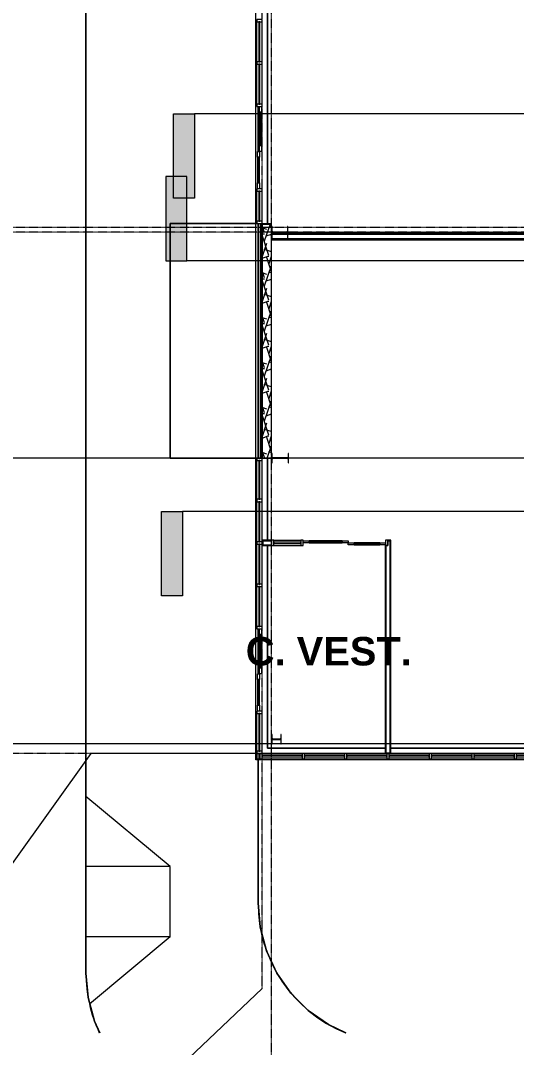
# Model space of a CAD drawing. Header units: inches. Extents: x 25369 to 33161, y -23509 to -20274.
# Drawn here: x 27785 to 28208, y -23047 to -22169 of the extents above; entities that cross this region are included whole.
import ezdxf

# ---------------------------------------------------------------- set-up
doc = ezdxf.new("R2010")
doc.units = ezdxf.units.IN
doc.header["$MEASUREMENT"] = 0
doc.linetypes.add('Grid Line 1_2_', pattern=[0.875, 0.5, -0.125, 0.125, -0.125])
for name, color, linetype, lineweight in [('A-DOOR', 31, 'Continuous', 13), ('A-FLOR', 192, 'Continuous', 13), ('A-GLAZ-CURT', 52, 'Continuous', 13), ('A-GLAZ-CWMG', 51, 'Continuous', 13), ('A-SITE-ROAD', 130, 'Continuous', 70), ('A-SITE-SWLK', 140, 'Continuous', 70), ('A-WALL', 113, 'Continuous', 13), ('A-WALL-PATT', 111, 'Continuous', 25), ('C-TOPO', 7, 'Continuous', 13), ('Conc', 7, 'Continuous', 70), ('G-ANNO-SYMB', 111, 'Continuous', 9), ('I-WALL', 2, 'Continuous', 13), ('L-SITE-WALL', 31, 'Continuous', 13), ('M-AREA-IDEN', 171, 'Continuous', 9), ('S-COLS', 52, 'Continuous', 13), ('S-GRID', 1, 'Continuous', 9)]:
    doc.layers.add(name, color=color, linetype=linetype, lineweight=lineweight)
doc.styles.add('Arial_B', font='arialbd.ttf', dxfattribs={"height": 24.354149})
pattern_1 = [(45, (5929.126, 0), (-19.00703, 19.00703), []), (45, (5929.126, 28.8), (-19.00703, 19.00703), [])]
pattern_2 = [(0, (5929.126, 0), (61.44, 15.36), [2.534, -43.546, 2.534, -43.546, -245.76]), (0, (5929.126, 0), (61.44, 15.36), [-92.16, 2.534, -89.626, 2.534, -43.546, -107.52]), (0, (5929.126, 0), (61.44, 15.36), [-230.4, 2.534, -28.186, 2.534, -74.266]), (120, (5952.166, 7.68), (-44.02215, 45.528601), [2.534, -43.546, 2.534, -43.546, -245.76]), (120, (5952.166, 7.68), (-44.02215, 45.528601), [-92.16, 2.534, -89.626, 2.534, -43.546, -107.52]), (120, (5952.166, 7.68), (-44.02215, 45.528601), [-230.4, 2.534, -28.186, 2.534, -74.266]), (240, (5959.846, 38.4), (-17.41785, -60.888601), [2.534, -43.546, 2.534, -43.546, -245.76]), (240, (5959.846, 38.4), (-17.41785, -60.888601), [-92.16, 2.534, -89.626, 2.534, -43.546, -107.52]), (240, (5959.846, 38.4), (-17.41785, -60.888601), [-230.4, 2.534, -28.186, 2.534, -74.266])]

# ---------------------------------------------------------------- blocks, each defined once
blk = doc.blocks.new('Struct_Xcel_Sports Complex_rvt-2-Overall Floor Plan')
at = {"layer": 'A-FLOR', "color": 43, "lineweight": 9}
for p, q in [((22066.14, -22342.74), (22066.14, -22132.8)), ((22066.14, -22613.05), (22066.14, -22542.93)), ((22066.14, -22790.8), (22066.14, -22617.8)), ((22166.77, -22790.8), (22066.14, -22790.8)), ((22314.02, -22790.8), (22171.52, -22790.8))]:
    blk.add_line(p, q, dxfattribs=at)
at = {"layer": 'L-SITE-WALL', "color": 43, "lineweight": 9}
for p, q in [((22066.14, -22132.8), (22066.14, -22342.74)), ((22058.14, -22280.93), (22058.14, -22242.49)), ((22058.14, -22543.18), (22058.14, -22342.49)), ((22066.14, -22542.93), (22066.14, -22613.05)), ((22066.14, -22617.8), (22066.14, -22790.8)), ((22058.14, -22727.24), (22058.14, -22688.8)), ((22066.14, -22790.8), (22166.77, -22790.8)), ((22171.52, -22790.8), (22314.02, -22790.8)), ((22059.58, -22798.8), (22059.02, -22798.8))]:
    blk.add_line(p, q, dxfattribs=at)
blk = doc.blocks.new('W-Wide Flange-Column - B4_C-1389226-Overall Floor Plan')
at = {"layer": 'S-COLS', "lineweight": 9}
h = blk.add_hatch(dxfattribs=at)
h.set_pattern_fill('FP_19', color=253, style=0, pattern_type=2)
h.set_pattern_definition([(135, (-16854.176, -22073.765), (-19.00703, -19.00703), []), (135, (-16882.976, -22073.765), (-19.00703, -19.00703), [])])
h.paths.add_polyline_path([(4, -3.69), (0.84, -3.69), (0.35, -3.49), (0.14, -3), (0.14, 3), (0.35, 3.49), (0.84, 3.69), (4, 3.69), (4, 4.13), (-4, 4.13), (-4, 3.69), (-0.84, 3.69), (-0.35, 3.49), (-0.14, 3), (-0.14, -3), (-0.35, -3.49), (-0.84, -3.69), (-4, -3.69), (-4, -4.12), (4, -4.12)], flags=0)
at = {"layer": 'S-COLS', "color": 7}
for p, q in [((4, 4.13), (-4, 4.13)), ((-4, 4.13), (-4, 3.69)), ((-4, 3.69), (-0.84, 3.69)), ((-0.14, 3), (-0.14, -3)), ((0.14, -3), (0.14, 3)), ((0.84, 3.69), (4, 3.69)), ((4, 3.69), (4, 4.13)), ((-0.84, -3.69), (-4, -3.69)), ((-4, -3.69), (-4, -4.12)), ((-4, -4.12), (4, -4.12)), ((4, -3.69), (0.84, -3.69)), ((4, -4.12), (4, -3.69))]:
    blk.add_line(p, q, dxfattribs=at)
for centre, start, end in [((-0.84, 3), 0, 90), ((0.84, 3), 90, 180), ((-0.84, -3), 270, 0), ((0.84, -3), 180, 270)]:
    blk.add_arc(centre, 0.691, start, end, dxfattribs=at)
blk = doc.blocks.new('W-Wide Flange-Column - B4_F-1389255-Overall Floor Plan')
at = {"layer": 'S-COLS', "lineweight": 9}
h = blk.add_hatch(dxfattribs=at)
h.set_pattern_fill('FP_22', color=253, style=0, pattern_type=2)
h.set_pattern_definition([(135, (-16613.926, -22076.89), (-19.00703, -19.00703), []), (135, (-16642.726, -22076.89), (-19.00703, -19.00703), [])])
h.paths.add_polyline_path([(4, -6.82), (0.84, -6.82), (0.35, -6.61), (0.14, -6.12), (0.14, 6.12), (0.35, 6.61), (0.84, 6.82), (4, 6.82), (4, 7.25), (-4, 7.25), (-4, 6.82), (-0.84, 6.82), (-0.35, 6.61), (-0.14, 6.12), (-0.14, -6.12), (-0.35, -6.61), (-0.84, -6.82), (-4, -6.82), (-4, -7.25), (4, -7.25)], flags=0)
at = {"layer": 'S-COLS', "color": 7}
for p, q in [((4, 7.25), (-4, 7.25)), ((-4, 7.25), (-4, 6.82)), ((-4, 6.82), (-0.84, 6.82)), ((-0.14, 6.12), (-0.14, -6.12)), ((0.14, -6.12), (0.14, 6.12)), ((0.84, 6.82), (4, 6.82)), ((4, 6.82), (4, 7.25)), ((-0.84, -6.82), (-4, -6.82)), ((-4, -6.82), (-4, -7.25)), ((-4, -7.25), (4, -7.25)), ((4, -6.82), (0.84, -6.82)), ((4, -7.25), (4, -6.82))]:
    blk.add_line(p, q, dxfattribs=at)
for centre, start, end in [((-0.84, 6.12), 0, 90), ((0.84, 6.12), 90, 180), ((-0.84, -6.12), 270, 0), ((0.84, -6.12), 180, 270)]:
    blk.add_arc(centre, 0.691, start, end, dxfattribs=at)
blk = doc.blocks.new('System Panel - INSULATED LOW-E GLAZING _SEE ELEVATIONS FOR U-FACTOR_ SHGC_ _ LT_-1142335-Overall Floor Plan')
at = {"layer": 'A-GLAZ-CURT', "color": 7}
for p, q in [((16.53125, -0.25), (-16.53125, -0.25)), ((-16.53125, -0.25), (-16.53125, -1.25)), ((-16.53125, -1.25), (16.53125, -1.25)), ((16.53125, -1.25), (16.53125, -0.25))]:
    blk.add_line(p, q, dxfattribs=at)
at = {"layer": 'A-GLAZ-CURT', "color": 10, "lineweight": 9}
for p, q in [((-16.53125, -1.25), (-16.53125, -0.25)), ((16.53125, -0.25), (-16.53125, -0.25)), ((-16.53125, -1.25), (16.53125, -1.25)), ((16.53125, -0.25), (16.53125, -1.25))]:
    blk.add_line(p, q, dxfattribs=at)
blk = doc.blocks.new('Rectangular Mullion - Exterior 2_ x 4_5_-1135321-Overall Floor Plan')
at = {"layer": 'A-GLAZ-CWMG', "color": 43, "lineweight": 9}
for p, q in [((22278.7, -22795.43), (22311.77, -22795.43)), ((22278.7, -22799.93), (22311.77, -22799.93))]:
    blk.add_line(p, q, dxfattribs=at)
blk = doc.blocks.new('Rectangular Mullion - Exterior 2_ x 4_5_-1142379-Overall Floor Plan')
at = {"layer": 'A-GLAZ-CWMG', "color": 7}
for p, q in [((-2, 3), (0, 3)), ((-2, -1.5), (-2, 3)), ((0, 3), (0, -1.5)), ((0, -1.5), (-2, -1.5))]:
    blk.add_line(p, q, dxfattribs=at)
blk = doc.blocks.new('System Panel - INSULATED LOW-E GLAZING _SEE ELEVATIONS FOR U-FACTOR_ SHGC_ _ LT_-827433-Overall Floor Plan')
at = {"layer": 'A-GLAZ-CURT', "color": 7}
for p, q in [((17.09375, -0.25), (-17.09375, -0.25)), ((-17.09375, -0.25), (-17.09375, -1.25)), ((-17.09375, -1.25), (17.09375, -1.25)), ((17.09375, -1.25), (17.09375, -0.25))]:
    blk.add_line(p, q, dxfattribs=at)
at = {"layer": 'A-GLAZ-CURT', "color": 10, "lineweight": 9}
for p, q in [((-17.09375, -1.25), (-17.09375, -0.25)), ((17.09375, -0.25), (-17.09375, -0.25)), ((-17.09375, -1.25), (17.09375, -1.25)), ((17.09375, -0.25), (17.09375, -1.25))]:
    blk.add_line(p, q, dxfattribs=at)
blk = doc.blocks.new('Rectangular Mullion - Exterior 2_ x 4_5_-769211-Overall Floor Plan')
at = {"layer": 'A-GLAZ-CWMG', "color": 43, "lineweight": 9}
for p, q in [((26281.52, -22759.18), (26281.52, -22724.99)), ((26286.02, -22759.18), (26286.02, -22724.99))]:
    blk.add_line(p, q, dxfattribs=at)
blk = doc.blocks.new('Rectangular Mullion - Exterior 2_ x 4_5_-827464-Overall Floor Plan')
at = {"layer": 'A-GLAZ-CWMG', "color": 7}
for p, q in [((-1, 3), (1, 3)), ((-1, -1.5), (-1, 3)), ((1, 3), (1, -1.5)), ((1, -1.5), (-1, -1.5))]:
    blk.add_line(p, q, dxfattribs=at)
blk = doc.blocks.new('Rectangular Mullion - Exterior 2_ x 4_5_-V15-Overall Floor Plan')
at = {"layer": 'A-GLAZ-CWMG', "color": 43, "lineweight": 9}
for p, q in [((22206.33, -22795.43), (22240.52, -22795.43)), ((22206.33, -22799.93), (22240.52, -22799.93))]:
    blk.add_line(p, q, dxfattribs=at)
blk = doc.blocks.new('Rectangular Mullion - Exterior 2_ x 4_5_-1115231-Overall Floor Plan')
at = {"layer": 'A-GLAZ-CWMG', "color": 7}
for p, q in [((-1, 3), (1, 3)), ((-1, -1.5), (-1, 3)), ((1, 3), (1, -1.5)), ((1, -1.5), (-1, -1.5))]:
    blk.add_line(p, q, dxfattribs=at)
blk = doc.blocks.new('Rectangular Mullion - Exterior 2_ x 4_5_-V16-Overall Floor Plan')
at = {"layer": 'A-GLAZ-CWMG', "color": 43, "lineweight": 9}
for p, q in [((22171.52, -22795.43), (22204.33, -22795.43)), ((22170.14, -22799.93), (22204.33, -22799.93))]:
    blk.add_line(p, q, dxfattribs=at)
blk = doc.blocks.new('Rectangular Mullion - Exterior 2_ x 4_5_-769200-Overall Floor Plan')
at = {"layer": 'A-GLAZ-CWMG', "color": 43, "lineweight": 9}
for p, q in [((24100.14, -22795.43), (24132.95, -22795.43)), ((24100.14, -22799.93), (24134.33, -22799.93))]:
    blk.add_line(p, q, dxfattribs=at)
blk = doc.blocks.new('System Panel - INSULATED LOW-E GLAZING _SEE ELEVATIONS FOR U-FACTOR_ SHGC_ _ LT_-1142345-Overall Floor Plan')
at = {"layer": 'A-GLAZ-CURT', "color": 7}
for p, q in [((16.53125, 1.25), (-16.53125, 1.25)), ((-16.53125, 1.25), (-16.53125, 0.25)), ((-16.53125, 0.25), (16.53125, 0.25)), ((16.53125, 0.25), (16.53125, 1.25))]:
    blk.add_line(p, q, dxfattribs=at)
at = {"layer": 'A-GLAZ-CURT', "color": 10, "lineweight": 9}
for p, q in [((-16.53125, 0.25), (-16.53125, 1.25)), ((16.53125, 1.25), (-16.53125, 1.25)), ((-16.53125, 0.25), (16.53125, 0.25)), ((16.53125, 1.25), (16.53125, 0.25))]:
    blk.add_line(p, q, dxfattribs=at)
blk = doc.blocks.new('Rectangular Mullion - Exterior 2_ x 4_5_-1135311-Overall Floor Plan')
at = {"layer": 'A-GLAZ-CWMG', "color": 43, "lineweight": 9}
for p, q in [((26123.39, -22752.24), (26123.39, -22785.3)), ((26127.89, -22752.24), (26127.89, -22785.3))]:
    blk.add_line(p, q, dxfattribs=at)
blk = doc.blocks.new('Rectangular Mullion - Exterior 2_ x 4_5_-1142387-Overall Floor Plan')
at = {"layer": 'A-GLAZ-CWMG', "color": 7}
for p, q in [((-2, 1.5), (0, 1.5)), ((-2, -3), (-2, 1.5)), ((0, 1.5), (0, -3)), ((0, -3), (-2, -3))]:
    blk.add_line(p, q, dxfattribs=at)
blk = doc.blocks.new('Rectangular Mullion - Exterior 2_ x 4_5_-1142372-Overall Floor Plan')
at = {"layer": 'A-GLAZ-CWMG', "color": 7}
for p, q in [((0, 1.5), (-2, 1.5)), ((-2, 1.5), (-2, -3)), ((0, -3), (0, 1.5)), ((-2, -3), (0, -3))]:
    blk.add_line(p, q, dxfattribs=at)
blk = doc.blocks.new('System Panel - INSULATED LOW-E GLAZING _SEE ELEVATIONS FOR U-FACTOR_ SHGC_ _ LT_-827454-Overall Floor Plan')
at = {"layer": 'A-GLAZ-CURT', "color": 7}
for p, q in [((17.09375, 1.25), (-17.09375, 1.25)), ((-17.09375, 1.25), (-17.09375, 0.25)), ((-17.09375, 0.25), (17.09375, 0.25)), ((17.09375, 0.25), (17.09375, 1.25))]:
    blk.add_line(p, q, dxfattribs=at)
at = {"layer": 'A-GLAZ-CURT', "color": 10, "lineweight": 9}
for p, q in [((-17.09375, 0.25), (-17.09375, 1.25)), ((17.09375, 1.25), (-17.09375, 1.25)), ((-17.09375, 0.25), (17.09375, 0.25)), ((17.09375, 1.25), (17.09375, 0.25))]:
    blk.add_line(p, q, dxfattribs=at)
blk = doc.blocks.new('Rectangular Mullion - Exterior 2_ x 4_5_-V35-Overall Floor Plan')
at = {"layer": 'A-GLAZ-CWMG', "color": 43, "lineweight": 9}
for p, q in [((22057.02, -22614.43), (22057.02, -22580.24)), ((22061.52, -22613.05), (22061.52, -22580.24))]:
    blk.add_line(p, q, dxfattribs=at)
blk = doc.blocks.new('Rectangular Mullion - Exterior 2_ x 4_5_-827470-Overall Floor Plan')
at = {"layer": 'A-GLAZ-CWMG', "color": 7}
for p, q in [((-1, 1.5), (1, 1.5)), ((-1, -3), (-1, 1.5)), ((1, 1.5), (1, -3)), ((1, -3), (-1, -3))]:
    blk.add_line(p, q, dxfattribs=at)
blk = doc.blocks.new('Rectangular Mullion - Exterior 2_ x 4_5_-1135280-Overall Floor Plan')
at = {"layer": 'A-GLAZ-CWMG', "color": 43, "lineweight": 9}
for p, q in [((26160.83, -22795.43), (26128.02, -22795.43)), ((26160.83, -22799.93), (26126.64, -22799.93))]:
    blk.add_line(p, q, dxfattribs=at)
blk = doc.blocks.new('Rectangular Mullion - Exterior 2_ x 4_5_-1142343-Overall Floor Plan')
at = {"layer": 'A-GLAZ-CWMG', "color": 7}
for p, q in [((-1, 1.5), (1, 1.5)), ((-1, -3), (-1, 1.5)), ((1, 1.5), (1, -3)), ((1, -3), (-1, -3))]:
    blk.add_line(p, q, dxfattribs=at)
blk = doc.blocks.new('Rectangular Mullion - Exterior 2_ x 4_5_-1135330-Overall Floor Plan')
at = {"layer": 'A-GLAZ-CWMG', "color": 43, "lineweight": 9}
for p, q in [((22057.02, -22686.8), (22057.02, -22652.62)), ((22061.52, -22686.8), (22061.52, -22652.62))]:
    blk.add_line(p, q, dxfattribs=at)
blk = doc.blocks.new('Sliding Door - one-1327198-Overall Floor Plan')
at = {"layer": 'A-DOOR', "color": 7}
for p, q in [((-35.19, 2.5), (-30.19, 2.5)), ((-30.19, 0.75), (-35.19, 0.75)), ((-30.19, 2.5), (-30.19, 0.75)), ((-30.19, 1.25), (-30.19, 2)), ((-30.19, 2), (-1.75, 2)), ((-1.75, 1.25), (-30.19, 1.25)), ((-1.75, 2.5), (3.25, 2.5)), ((-1.75, 0.75), (-1.75, 2.5)), ((-1.75, 2), (-1.75, 1.25)), ((3.25, 0.75), (-1.75, 0.75)), ((3.25, 2.5), (3.25, 0.75)), ((3.25, -1), (3.25, 0.75)), ((3.25, 0.75), (8.25, 0.75)), ((8.25, 0.75), (8.25, -1)), ((8.25, -0.5), (8.25, 0.25)), ((8.25, 0.25), (30.19, 0.25)), ((30.19, -1), (30.19, 0.75)), ((30.19, 0.75), (35.19, 0.75)), ((30.19, 0.25), (30.19, -0.5)), ((8.25, -1), (3.25, -1)), ((30.19, -0.5), (8.25, -0.5)), ((35.19, -1), (30.19, -1))]:
    blk.add_line(p, q, dxfattribs=at)
at = {"layer": 'A-DOOR', "color": 43, "lineweight": 9}
for p, q in [((-1.75, 2.5), (-30.19, 2.5)), ((-30.19, 0.75), (-1.75, 0.75)), ((30.19, 0.75), (8.25, 0.75)), ((8.25, -1), (30.19, -1))]:
    blk.add_line(p, q, dxfattribs=at)
blk = doc.blocks.new('System Panel - INSULATED LOW-E GLAZING _SEE ELEVATIONS FOR U-FACTOR_ SHGC_ _ LT_-1142391-Overall Floor Plan')
at = {"layer": 'A-GLAZ-CURT', "color": 7}
for p, q in [((16.13, 1.25), (-16.13, 1.25)), ((-16.13, 1.25), (-16.13, 0.25)), ((-16.13, 0.25), (16.13, 0.25)), ((16.13, 0.25), (16.13, 1.25))]:
    blk.add_line(p, q, dxfattribs=at)
at = {"layer": 'A-GLAZ-CURT', "color": 10, "lineweight": 9}
for p, q in [((-16.13, 0.25), (-16.13, 1.25)), ((16.13, 1.25), (-16.13, 1.25)), ((-16.13, 0.25), (16.13, 0.25)), ((16.13, 1.25), (16.13, 0.25))]:
    blk.add_line(p, q, dxfattribs=at)
blk = doc.blocks.new('Rectangular Mullion - Exterior 2_ x 4_5_-1135332-Overall Floor Plan')
at = {"layer": 'A-GLAZ-CWMG', "color": 43, "lineweight": 9}
for p, q in [((22057.02, -22793.43), (22057.02, -22761.18)), ((22061.52, -22793.43), (22061.52, -22761.18))]:
    blk.add_line(p, q, dxfattribs=at)
blk = doc.blocks.new('Sliding Door - one-1327540-Overall Floor Plan')
at = {"layer": 'A-DOOR', "color": 7}
for p, q in [((-35.19, 2.5), (-30.19, 2.5)), ((-30.19, 0.75), (-35.19, 0.75)), ((-30.19, 2.5), (-30.19, 0.75)), ((-30.19, 1.25), (-30.19, 2)), ((-30.19, 2), (-1.75, 2)), ((-1.75, 1.25), (-30.19, 1.25)), ((-1.75, 2.5), (3.25, 2.5)), ((-1.75, 0.75), (-1.75, 2.5)), ((-1.75, 2), (-1.75, 1.25)), ((3.25, 0.75), (-1.75, 0.75)), ((3.25, 2.5), (3.25, 0.75)), ((3.25, -1), (3.25, 0.75)), ((3.25, 0.75), (8.25, 0.75)), ((8.25, 0.75), (8.25, -1)), ((8.25, -0.5), (8.25, 0.25)), ((8.25, 0.25), (30.19, 0.25)), ((30.19, -1), (30.19, 0.75)), ((30.19, 0.75), (35.19, 0.75)), ((30.19, 0.25), (30.19, -0.5)), ((8.25, -1), (3.25, -1)), ((30.19, -0.5), (8.25, -0.5)), ((35.19, -1), (30.19, -1))]:
    blk.add_line(p, q, dxfattribs=at)
at = {"layer": 'A-DOOR', "color": 43, "lineweight": 9}
for p, q in [((-1.75, 2.5), (-30.19, 2.5)), ((-30.19, 0.75), (-1.75, 0.75)), ((30.19, 0.75), (8.25, 0.75)), ((8.25, -1), (30.19, -1))]:
    blk.add_line(p, q, dxfattribs=at)
blk = doc.blocks.new('System Panel - INSULATED LOW-E GLAZING _SEE ELEVATIONS FOR U-FACTOR_ SHGC_ _ LT_-1327541-Overall Floor Plan')
at = {"layer": 'A-GLAZ-CURT', "color": 7}
for p, q in [((11.5, -0.25), (-11.5, -0.25)), ((-11.5, -0.25), (-11.5, -1.25)), ((-11.5, -1.25), (11.5, -1.25)), ((11.5, -1.25), (11.5, -0.25))]:
    blk.add_line(p, q, dxfattribs=at)
at = {"layer": 'A-GLAZ-CURT', "color": 10, "lineweight": 9}
for p, q in [((-11.5, -1.25), (-11.5, -0.25)), ((11.5, -0.25), (-11.5, -0.25)), ((-11.5, -1.25), (11.5, -1.25)), ((11.5, -0.25), (11.5, -1.25))]:
    blk.add_line(p, q, dxfattribs=at)
blk = doc.blocks.new('Rectangular Mullion - Exterior 2_ x 4_5_-1327537-Overall Floor Plan')
at = {"layer": 'A-GLAZ-CWMG', "color": 43, "lineweight": 9}
for p, q in [((22071.64, -22613.18), (22094.64, -22613.18)), ((22071.64, -22617.68), (22094.64, -22617.68))]:
    blk.add_line(p, q, dxfattribs=at)
blk = doc.blocks.new('Rectangular Mullion - Exterior 2_ x 4_5_-1142494-Overall Floor Plan')
at = {"layer": 'A-GLAZ-CWMG', "color": 7}
for p, q in [((-2, 3), (0, 3)), ((-2, -1.5), (-2, 3)), ((0, 3), (0, -1.5)), ((0, -1.5), (-2, -1.5))]:
    blk.add_line(p, q, dxfattribs=at)
blk = doc.blocks.new('Rectangular Mullion - Exterior 2_ x 4_5_-1327247-Overall Floor Plan')
at = {"layer": 'A-GLAZ-CWMG', "color": 7}
for p, q in [((0, 3), (-2, 3)), ((-2, 3), (-2, -1.5)), ((0, -1.5), (0, 3)), ((-2, -1.5), (0, -1.5))]:
    blk.add_line(p, q, dxfattribs=at)
blk = doc.blocks.new('Rectangular Mullion - Exterior 2_ x 4_5_-V12-Overall Floor Plan')
at = {"layer": 'A-GLAZ-CWMG', "color": 43, "lineweight": 9}
for p, q in [((26197.02, -22795.43), (26162.83, -22795.43)), ((26197.02, -22799.93), (26162.83, -22799.93))]:
    blk.add_line(p, q, dxfattribs=at)
blk = doc.blocks.new('Sliding Door - one-1832053-Overall Floor Plan')
at = {"layer": 'A-DOOR', "color": 7}
for p, q in [((-35.19, 2.5), (-30.19, 2.5)), ((-30.19, 0.75), (-35.19, 0.75)), ((-30.19, 2.5), (-30.19, 0.75)), ((-30.19, 1.25), (-30.19, 2)), ((-30.19, 2), (-1.75, 2)), ((-1.75, 1.25), (-30.19, 1.25)), ((-1.75, 2.5), (3.25, 2.5)), ((-1.75, 0.75), (-1.75, 2.5)), ((-1.75, 2), (-1.75, 1.25)), ((3.25, 0.75), (-1.75, 0.75)), ((3.25, 2.5), (3.25, 0.75)), ((3.25, -1), (3.25, 0.75)), ((3.25, 0.75), (8.25, 0.75)), ((8.25, 0.75), (8.25, -1)), ((8.25, -0.5), (8.25, 0.25)), ((8.25, 0.25), (30.19, 0.25)), ((30.19, -1), (30.19, 0.75)), ((30.19, 0.75), (35.19, 0.75)), ((30.19, 0.25), (30.19, -0.5)), ((8.25, -1), (3.25, -1)), ((30.19, -0.5), (8.25, -0.5)), ((35.19, -1), (30.19, -1))]:
    blk.add_line(p, q, dxfattribs=at)
at = {"layer": 'A-DOOR', "color": 43, "lineweight": 9}
for p, q in [((-1.75, 2.5), (-30.19, 2.5)), ((-30.19, 0.75), (-1.75, 0.75)), ((30.19, 0.75), (8.25, 0.75)), ((8.25, -1), (30.19, -1))]:
    blk.add_line(p, q, dxfattribs=at)
blk = doc.blocks.new('System Panel - INSULATED LOW-E GLAZING _SEE ELEVATIONS FOR U-FACTOR_ SHGC_ _ LT_-1832056-Overall Floor Plan')
at = {"layer": 'A-GLAZ-CURT', "color": 7}
for p, q in [((12.81, 1.25), (-12.81, 1.25)), ((-12.81, 1.25), (-12.81, 0.25)), ((-12.81, 0.25), (12.81, 0.25)), ((12.81, 0.25), (12.81, 1.25))]:
    blk.add_line(p, q, dxfattribs=at)
at = {"layer": 'A-GLAZ-CURT', "color": 10, "lineweight": 9}
for p, q in [((-12.81, 0.25), (-12.81, 1.25)), ((12.81, 1.25), (-12.81, 1.25)), ((-12.81, 0.25), (12.81, 0.25)), ((12.81, 1.25), (12.81, 0.25))]:
    blk.add_line(p, q, dxfattribs=at)
blk = doc.blocks.new('Rectangular Mullion - Exterior 2_ x 4_5_-1832051-Overall Floor Plan')
at = {"layer": 'A-GLAZ-CWMG', "color": 43, "lineweight": 9}
for p, q in [((22057.02, -22340.49), (22057.02, -22314.87)), ((22061.52, -22340.49), (22061.52, -22314.87))]:
    blk.add_line(p, q, dxfattribs=at)
blk = doc.blocks.new('Section - 3_32_ x 3_8_-18514-Overall Floor Plan')
at = {"layer": 'G-ANNO-SYMB'}
blk.add_hatch(color=256, dxfattribs=at).paths.add_polyline_path([(0, 0.375), (0, 0), (-0.09375, 0), (-0.09375, 0.375)], flags=0)
for p, q in [((0, 0.375), (-0.09375, 0.375)), ((-0.09375, 0.375), (-0.09375, 0)), ((0, 0), (0, 0.375)), ((-0.09375, 0), (0, 0))]:
    blk.add_line(p, q, dxfattribs=at)

msp = doc.modelspace()

# ---------------------------------------------------------------- hatches: boundary and pattern name
at = {"layer": 'A-WALL-PATT', "lineweight": 9}
h = msp.add_hatch(dxfattribs=at)
h.set_pattern_fill('FP_21', color=253, style=0, pattern_type=2)
h.set_pattern_definition([(0, (5929.126, 0), (0, 24), []), (90, (5929.126, 0), (-24, 1e-15), [])])
h.paths.add_polyline_path([(27989.27, -22542.93), (27990.27, -22542.93), (27990.27, -22342.74), (27989.27, -22342.74), (27989.27, -22414.26)], flags=0)
h = msp.add_hatch(dxfattribs=at)
h.set_pattern_fill('FP_20', color=253, style=0, pattern_type=2)
h.set_pattern_definition([(0, (5929.126, 0), (30.72, 7.68), [2.534, -20.506, 2.534, -20.506, -122.88]), (0, (5929.126, 0), (30.72, 7.68), [-46.08, 2.534, -43.546, 2.534, -20.506, -53.76]), (0, (5929.126, 0), (30.72, 7.68), [-115.2, 2.534, -12.826, 2.534, -35.866]), (120, (5940.646, 3.84), (-22.0110751, 22.7643004), [2.534, -20.506, 2.534, -20.506, -122.88]), (120, (5940.646, 3.84), (-22.0110751, 22.7643004), [-46.08, 2.534, -43.546, 2.534, -20.506, -53.76]), (120, (5940.646, 3.84), (-22.0110751, 22.7643004), [-115.2, 2.534, -12.826, 2.534, -35.866]), (240, (5944.486, 19.2), (-8.7089249, -30.4443004), [2.534, -20.506, 2.534, -20.506, -122.88]), (240, (5944.486, 19.2), (-8.7089249, -30.4443004), [-46.08, 2.534, -43.546, 2.534, -20.506, -53.76]), (240, (5944.486, 19.2), (-8.7089249, -30.4443004), [-115.2, 2.534, -12.826, 2.534, -35.866])])
h.paths.add_polyline_path([(27990.27, -22542.93), (27990.77, -22542.93), (27990.77, -22342.74), (27990.27, -22342.74), (27990.27, -22414.26)], flags=0)
h = msp.add_hatch(dxfattribs=at)
h.set_pattern_fill('FP_18', color=253, style=0, pattern_type=2)
h.set_pattern_definition([(161.57, (5930.086, 0.96), (-7.6802237, -0.0009796), [0, -54.643, 6.067, 0]), (18.43, (5928.166, 0.96), (-7.6802237, 0.0009796), [0, -54.643, 6.067, 0]), (108.43, (5930.086, 0.96), (3.8382953, -19.20136532), [18.211, -42.499]), (71.57, (5928.166, 0.96), (3.8382953, 19.20136532), [18.211, -42.499])])
h.paths.add_polyline_path([(27998.77, -22542.93), (27998.77, -22342.74), (27990.77, -22342.74), (27990.77, -22542.93)], flags=0)
h = msp.add_hatch(dxfattribs=at)
h.set_pattern_fill('FP_17', color=253, style=0, pattern_type=2)
h.set_pattern_definition(pattern_2)
h.paths.add_polyline_path([(28709.89, -22351.18), (28710.52, -22351.18), (28710.52, -22350.55), (27998.77, -22350.55), (27998.77, -22351.18), (28643.45, -22351.18)], flags=0)
h = msp.add_hatch(dxfattribs=at)
h.set_pattern_fill('FP_17', color=253, style=0, pattern_type=2)
h.set_pattern_definition(pattern_2)
h.paths.add_polyline_path([(28710.52, -22356.55), (28710.52, -22351.18), (28709.89, -22351.18), (28709.89, -22355.93), (27998.77, -22355.93), (27998.77, -22356.55), (28643.45, -22356.55)], flags=0)
h = msp.add_hatch(dxfattribs=at)
h.set_pattern_fill('FP_17', color=253, style=0, pattern_type=2)
h.set_pattern_definition(pattern_2)
h.paths.add_polyline_path([(28709.27, -22351.8), (28709.89, -22351.8), (28709.89, -22351.18), (27998.77, -22351.18), (27998.77, -22351.8), (28643.45, -22351.8)], flags=0)
h = msp.add_hatch(dxfattribs=at)
h.set_pattern_fill('FP_17', color=253, style=0, pattern_type=2)
h.set_pattern_definition(pattern_2)
h.paths.add_polyline_path([(28709.89, -22355.93), (28709.89, -22351.8), (28709.27, -22351.8), (28709.27, -22355.3), (27998.77, -22355.3), (27998.77, -22355.93), (28643.45, -22355.93)], flags=0)
h = msp.add_hatch(dxfattribs=at)
h.set_pattern_fill('FP_17', color=253, style=0, pattern_type=2)
h.set_pattern_definition(pattern_2)
h.paths.add_polyline_path([(28095.89, -22795.43), (28096.52, -22795.43), (28096.52, -22617.8), (28095.89, -22617.8), (28095.89, -22724.13)], flags=0)
h = msp.add_hatch(dxfattribs=at)
h.set_pattern_fill('FP_17', color=253, style=0, pattern_type=2)
h.set_pattern_definition(pattern_2)
h.paths.add_polyline_path([(28096.52, -22795.43), (28100.64, -22795.43), (28100.64, -22613.68), (28100.02, -22613.68), (28100.02, -22794.8), (28096.52, -22794.8)], flags=0)
at = {"layer": 'S-COLS', "lineweight": 9}
h = msp.add_hatch(dxfattribs=at)
h.set_pattern_fill('FP_15', color=253, style=0, pattern_type=2)
h.set_pattern_definition(pattern_1)
h.paths.add_polyline_path([(27998.77, -22345.08), (27998.77, -22342.74), (27990.77, -22342.74), (27990.77, -22345.08), (27991.04, -22344.97), (27991.16, -22344.69), (27991.42, -22343.04), (27998.12, -22343.04), (27998.49, -22344.97)], flags=0)
h = msp.add_hatch(dxfattribs=at)
h.set_pattern_fill('FP_15', color=253, style=0, pattern_type=2)
h.set_pattern_definition(pattern_1)
h.paths.add_polyline_path([(27999.2, -22355.05), (27999.2, -22350.89), (27999.4, -22350.4), (27999.89, -22350.2), (28011.78, -22350.26), (28012.13, -22350.4), (28012.33, -22350.89), (28012.33, -22355.05), (28012.77, -22355.05), (28012.77, -22345.05), (28012.33, -22345.05), (28012.33, -22349.22), (28012.13, -22349.71), (28011.64, -22349.91), (27999.89, -22349.91), (27999.4, -22349.71), (27999.2, -22349.22), (27999.2, -22345.05), (27998.77, -22345.05), (27998.77, -22355.05)], flags=0)

# ---------------------------------------------------------------- linework, layer by layer
at = {"layer": 'A-SITE-ROAD', "color": 43, "lineweight": 9}
for p, q in [((27840.36, -20555.04), (27840.36, -22983.09)), ((27912.36, -22892.07), (27840.36, -22832.07)), ((27912.36, -22892.07), (27840.36, -22892.07)), ((27912.36, -22952.07), (27912.36, -22892.07)), ((27912.36, -22952.07), (27840.36, -22952.07)), ((27912.36, -22952.07), (27843.33, -23009.6))]:
    msp.add_line(p, q, dxfattribs=at)
msp.add_arc((27960.36, -22983.09), 120, 180, 205.13, dxfattribs=at)
at = {"layer": 'A-SITE-SWLK', "color": 43, "lineweight": 9}
for p, q in [((27912.36, -22342.49), (27986.14, -22342.49)), ((27912.36, -22342.49), (27912.36, -22542.93)), ((27912.36, -22542.93), (27987.27, -22542.93))]:
    msp.add_line(p, q, dxfattribs=at)
msp.add_arc((28107.27, -22923.09), 120, 180, 247.72043, dxfattribs=at)
at = {"layer": 'A-WALL', "color": 7}
for p, q in [((27998.77, -22342.74), (27987.45, -22342.74)), ((27987.45, -22342.74), (27987.45, -22542.93)), ((27987.77, -22342.74), (27987.77, -22542.93)), ((27989.27, -22342.74), (27989.27, -22542.93)), ((27990.27, -22342.74), (27990.27, -22542.93)), ((27990.77, -22342.74), (27990.77, -22542.93)), ((27998.77, -22539.05), (27998.77, -22342.74)), ((27998.77, -22351.18), (28709.89, -22351.18)), ((27998.77, -22351.8), (28709.27, -22351.8)), ((27998.77, -22355.3), (28709.27, -22355.3)), ((27998.77, -22355.93), (28709.89, -22355.93)), ((27987.45, -22542.93), (27998.77, -22542.93)), ((27991.27, -22613.68), (27991.27, -22617.18)), ((27991.27, -22613.68), (27998.77, -22613.68)), ((27991.27, -22617.18), (27998.77, -22617.18)), ((28096.52, -22794.8), (28096.52, -22617.8)), ((28098.14, -22613.68), (28100.02, -22613.68)), ((28100.02, -22794.8), (28100.02, -22613.68)), ((28096.52, -22794.8), (28100.02, -22794.8))]:
    msp.add_line(p, q, dxfattribs=at)
at = {"layer": 'C-TOPO', "color": 43, "lineweight": 9}
for p, q in [((27840.36, -22983.08), (27840.36, -20555.04)), ((27840.36, -20555.04), (27840.36, -22983.08)), ((27987.27, -22242.49), (27987.27, -22280.93)), ((27987.27, -22280.93), (27987.27, -22242.49)), ((27986.14, -22342.49), (27912.36, -22342.49)), ((27912.36, -22342.49), (27912.36, -22542.93)), ((27912.36, -22542.93), (27912.36, -22342.49)), ((27912.36, -22342.49), (27986.14, -22342.49)), ((27912.36, -22542.93), (27987.27, -22542.93)), ((27987.27, -22542.93), (27912.36, -22542.93)), ((27987.27, -22542.93), (27987.27, -22543.18)), ((27987.27, -22543.18), (27987.27, -22542.93)), ((27987.27, -22688.8), (27987.27, -22727.24)), ((27987.27, -22727.24), (27987.27, -22688.8)), ((27987.27, -22799.93), (27987.27, -22923.08)), ((27987.27, -22923.08), (27987.27, -22799.93)), ((27987.27, -22923.08), (27989.09, -22943.92)), ((27989.09, -22943.92), (27987.27, -22923.08)), ((27989.09, -22943.92), (27994.5, -22964.13)), ((27994.5, -22964.13), (27989.09, -22943.92)), ((27994.5, -22964.13), (28003.34, -22983.08)), ((28003.34, -22983.08), (27994.5, -22964.13)), ((27842.18, -23003.92), (27840.36, -22983.08)), ((27840.36, -22983.08), (27842.18, -23003.92)), ((28003.34, -22983.08), (28015.34, -23000.22)), ((28015.34, -23000.22), (28003.34, -22983.08)), ((27847.6, -23024.13), (27842.18, -23003.92)), ((27842.18, -23003.92), (27847.6, -23024.13)), ((28015.34, -23000.22), (28030.13, -23015.01)), ((28030.13, -23015.01), (28015.34, -23000.22)), ((28030.13, -23015.01), (28047.27, -23027.01)), ((28047.27, -23027.01), (28030.13, -23015.01)), ((27852.2, -23034), (27847.6, -23024.13)), ((27847.6, -23024.13), (27852.2, -23034)), ((28047.27, -23027.01), (28062.26, -23034)), ((28062.26, -23034), (28047.27, -23027.01))]:
    msp.add_line(p, q, dxfattribs=at)
at = {"layer": 'Conc', "color": 43, "lineweight": 9}
msp.add_line((27987.27, -22799.93), (27987.27, -22923.09), dxfattribs=at)
at = {"layer": 'G-ANNO-SYMB'}
for p, q in [((32512.73, -22248.83), (27933.02, -22248.83)), ((32512.73, -22374.36), (27926.42, -22374.36)), ((32512.73, -22588.63), (27922.79, -22588.63))]:
    msp.add_line(p, q, dxfattribs=at)
at = {"layer": 'I-WALL', "color": 7}
for p, q in [((28721.27, -22350.55), (27998.77, -22350.55)), ((27998.77, -22356.55), (28710.52, -22356.55)), ((27998.77, -22613.05), (27990.64, -22613.05)), ((27990.64, -22613.05), (27990.64, -22617.8)), ((27998.77, -22617.8), (27998.77, -22613.05)), ((28100.64, -22613.05), (28098.14, -22613.05)), ((28098.14, -22613.05), (28098.14, -22617.8)), ((28100.64, -22795.43), (28100.64, -22613.05)), ((27990.64, -22617.8), (27998.77, -22617.8)), ((28095.89, -22617.8), (28095.89, -22795.43)), ((28098.14, -22617.8), (28095.89, -22617.8)), ((28095.89, -22795.43), (28100.64, -22795.43))]:
    msp.add_line(p, q, dxfattribs=at)
at = {"layer": 'L-SITE-WALL', "color": 43, "lineweight": 9}
for p, q in [((27985.27, -22800.8), (27985.27, -20889.55)), ((27987.27, -22242.49), (27987.27, -22280.93)), ((27987.27, -22342.49), (27987.27, -22543.18)), ((27987.27, -22688.8), (27987.27, -22727.24)), ((28569.95, -22800.8), (27985.27, -22800.8)), ((27988.14, -22798.8), (27988.7, -22798.8))]:
    msp.add_line(p, q, dxfattribs=at)
at = {"layer": 'S-COLS', "color": 7}
for p, q in [((27998.77, -22342.74), (27990.77, -22342.74)), ((27990.77, -22342.74), (27990.77, -22345.08)), ((27991.16, -22344.69), (27991.42, -22343.04)), ((27991.42, -22343.04), (27998.12, -22343.04)), ((27998.12, -22343.04), (27998.38, -22344.69)), ((27998.77, -22345.08), (27998.77, -22342.74)), ((27999.2, -22345.05), (27998.77, -22345.05)), ((27998.77, -22345.05), (27998.77, -22355.05)), ((27999.2, -22349.22), (27999.2, -22345.05)), ((28012.77, -22345.05), (28012.33, -22345.05)), ((28012.33, -22345.05), (28012.33, -22349.22)), ((28012.77, -22355.05), (28012.77, -22345.05)), ((27998.77, -22355.05), (27999.2, -22355.05)), ((27999.2, -22355.05), (27999.2, -22350.89)), ((28011.64, -22349.91), (27999.89, -22349.91)), ((27999.89, -22350.2), (28011.64, -22350.2)), ((28012.33, -22350.89), (28012.33, -22355.05)), ((28012.33, -22355.05), (28012.77, -22355.05))]:
    msp.add_line(p, q, dxfattribs=at)
for centre, radius, start, end in [((27990.77, -22344.69), 0.39, 270, 0), ((27998.77, -22344.69), 0.39, 180, 270), ((27999.89, -22349.22), 0.691, 180, 270), ((28011.64, -22349.22), 0.691, 270, 0), ((27999.89, -22350.89), 0.691, 90, 180), ((28011.64, -22350.89), 0.691, 0, 90)]:
    msp.add_arc(centre, radius, start, end, dxfattribs=at)
at = {"layer": 'S-GRID', "linetype": 'Grid Line 1_2_'}
for p, q in [((27998.77, -23155.1), (27998.77, -20370)), ((27990.77, -22996.34), (27990.77, -20466)), ((28694.14, -22346.05), (27496.49, -22346.05)), ((28694.14, -22350.05), (27400.49, -22350.05)), ((32356.47, -22543.05), (27400.49, -22543.05)), ((32648.19, -22543.05), (27719.33, -22543.05)), ((32356.47, -22787.3), (27400.49, -22787.3)), ((32648.19, -22787.3), (27719.33, -22787.3)), ((32260.47, -22795.3), (27496.49, -22795.3)), ((32552.19, -22795.3), (27844.64, -22795.3))]:
    msp.add_line(p, q, dxfattribs=at)
at = {"layer": 'S-GRID'}
for p, q in [((27844.64, -22795.3), (27777.3, -22889.54)), ((27990.77, -22996.34), (27873.96, -23107.1))]:
    msp.add_line(p, q, dxfattribs=at)

# ---------------------------------------------------------------- block references
at = {"color": 250, "lineweight": 5}
msp.add_blockref('Struct_Xcel_Sports Complex_rvt-2-Overall Floor Plan', (5929.13, 0), dxfattribs=at)
at = {"layer": 'A-DOOR', "color": 43, "lineweight": 9, "rotation": 270.0000000000001}
for name, p in [('Sliding Door - one-1832053-Overall Floor Plan', (27987.64, -22277.68)), ('Sliding Door - one-1327198-Overall Floor Plan', (27987.64, -22723.99))]:
    msp.add_blockref(name, p, dxfattribs=at)
at = {"layer": 'A-DOOR', "color": 43, "lineweight": 9}
msp.add_blockref('Sliding Door - one-1327540-Overall Floor Plan', (28060.95, -22616.18), dxfattribs=at)
at = {"layer": 'A-GLAZ-CURT', "color": 10, "lineweight": 9}
for name, p, rotation in [('System Panel - INSULATED LOW-E GLAZING _SEE ELEVATIONS FOR U-FACTOR_ SHGC_ _ LT_-827454-Overall Floor Plan', (27987.64, -22187.21), 270.0000000000001), ('System Panel - INSULATED LOW-E GLAZING _SEE ELEVATIONS FOR U-FACTOR_ SHGC_ _ LT_-827454-Overall Floor Plan', (27987.64, -22223.4), 270.0000000000001), ('System Panel - INSULATED LOW-E GLAZING _SEE ELEVATIONS FOR U-FACTOR_ SHGC_ _ LT_-1832056-Overall Floor Plan', (27987.64, -22327.68), 270.0000000000001), ('System Panel - INSULATED LOW-E GLAZING _SEE ELEVATIONS FOR U-FACTOR_ SHGC_ _ LT_-1142345-Overall Floor Plan', (27987.64, -22561.71), 270.0000000000001), ('System Panel - INSULATED LOW-E GLAZING _SEE ELEVATIONS FOR U-FACTOR_ SHGC_ _ LT_-827454-Overall Floor Plan', (27987.64, -22597.33), 270.0000000000001), ('System Panel - INSULATED LOW-E GLAZING _SEE ELEVATIONS FOR U-FACTOR_ SHGC_ _ LT_-827454-Overall Floor Plan', (27987.64, -22633.52), 270.0000000000001), ('System Panel - INSULATED LOW-E GLAZING _SEE ELEVATIONS FOR U-FACTOR_ SHGC_ _ LT_-1327541-Overall Floor Plan', (28012.27, -22616.18), 180), ('System Panel - INSULATED LOW-E GLAZING _SEE ELEVATIONS FOR U-FACTOR_ SHGC_ _ LT_-827454-Overall Floor Plan', (27987.64, -22669.71), 270.0000000000001), ('System Panel - INSULATED LOW-E GLAZING _SEE ELEVATIONS FOR U-FACTOR_ SHGC_ _ LT_-1142391-Overall Floor Plan', (27987.64, -22777.3), 270.0000000000001), ('System Panel - INSULATED LOW-E GLAZING _SEE ELEVATIONS FOR U-FACTOR_ SHGC_ _ LT_-827433-Overall Floor Plan', (28007.8, -22798.43), 180), ('System Panel - INSULATED LOW-E GLAZING _SEE ELEVATIONS FOR U-FACTOR_ SHGC_ _ LT_-827433-Overall Floor Plan', (28043.99, -22798.43), 180), ('System Panel - INSULATED LOW-E GLAZING _SEE ELEVATIONS FOR U-FACTOR_ SHGC_ _ LT_-827433-Overall Floor Plan', (28080.17, -22798.43), 180), ('System Panel - INSULATED LOW-E GLAZING _SEE ELEVATIONS FOR U-FACTOR_ SHGC_ _ LT_-827433-Overall Floor Plan', (28116.36, -22798.43), 180), ('System Panel - INSULATED LOW-E GLAZING _SEE ELEVATIONS FOR U-FACTOR_ SHGC_ _ LT_-827433-Overall Floor Plan', (28152.55, -22798.43), 180), ('System Panel - INSULATED LOW-E GLAZING _SEE ELEVATIONS FOR U-FACTOR_ SHGC_ _ LT_-827433-Overall Floor Plan', (28188.74, -22798.43), 180), ('System Panel - INSULATED LOW-E GLAZING _SEE ELEVATIONS FOR U-FACTOR_ SHGC_ _ LT_-1142335-Overall Floor Plan', (28224.36, -22798.43), 180)]:
    msp.add_blockref(name, p, dxfattribs=dict(at, rotation=rotation))
at = {"layer": 'A-GLAZ-CWMG', "color": 43, "lineweight": 9, "extrusion": (0, 0, -1), "rotation": 269.9999999999999}
for name, p in [('Rectangular Mullion - Exterior 2_ x 4_5_-1142343-Overall Floor Plan', (-27987.64, -22169.12)), ('Rectangular Mullion - Exterior 2_ x 4_5_-1142343-Overall Floor Plan', (-27987.64, -22205.3)), ('Rectangular Mullion - Exterior 2_ x 4_5_-1142343-Overall Floor Plan', (-27987.64, -22241.49)), ('Rectangular Mullion - Exterior 2_ x 4_5_-1142343-Overall Floor Plan', (-27987.64, -22313.87)), ('Rectangular Mullion - Exterior 2_ x 4_5_-1142387-Overall Floor Plan', (-27987.64, -22342.49)), ('Rectangular Mullion - Exterior 2_ x 4_5_-827470-Overall Floor Plan', (-27987.64, -22579.24)), ('Rectangular Mullion - Exterior 2_ x 4_5_-1142343-Overall Floor Plan', (-27987.64, -22615.43)), ('Rectangular Mullion - Exterior 2_ x 4_5_-1142343-Overall Floor Plan', (-27987.64, -22651.62)), ('Rectangular Mullion - Exterior 2_ x 4_5_-1142343-Overall Floor Plan', (-27987.64, -22687.8)), ('Rectangular Mullion - Exterior 2_ x 4_5_-1142343-Overall Floor Plan', (-27987.64, -22760.18)), ('Rectangular Mullion - Exterior 2_ x 4_5_-1142387-Overall Floor Plan', (-27987.64, -22795.43))]:
    msp.add_blockref(name, p, dxfattribs=at)
at = {"layer": 'A-GLAZ-CWMG', "color": 43, "lineweight": 9}
for name, p, rotation in [('Rectangular Mullion - Exterior 2_ x 4_5_-V12-Overall Floor Plan', (50786.07, 3992.71), 270), ('Rectangular Mullion - Exterior 2_ x 4_5_-1142372-Overall Floor Plan', (27987.64, -22543.18), 90.00000000000006), ('Rectangular Mullion - Exterior 2_ x 4_5_-1135311-Overall Floor Plan', (54114.03, -45330.48), 180), ('Rectangular Mullion - Exterior 2_ x 4_5_-1135280-Overall Floor Plan', (50786.07, 3510.21), 270), ('Rectangular Mullion - Exterior 2_ x 4_5_-769211-Overall Floor Plan', (50930.82, 3486.09), 270)]:
    msp.add_blockref(name, p, dxfattribs=dict(at, rotation=rotation))
for name, p in [('Rectangular Mullion - Exterior 2_ x 4_5_-1135330-Overall Floor Plan', (5929.13, 446.31)), ('Rectangular Mullion - Exterior 2_ x 4_5_-1832051-Overall Floor Plan', (5929.13, 0)), ('Rectangular Mullion - Exterior 2_ x 4_5_-V35-Overall Floor Plan', (5929.13, 0)), ('Rectangular Mullion - Exterior 2_ x 4_5_-1327537-Overall Floor Plan', (5929.13, 0)), ('Rectangular Mullion - Exterior 2_ x 4_5_-1327247-Overall Floor Plan', (28098.14, -22616.18)), ('Rectangular Mullion - Exterior 2_ x 4_5_-1135330-Overall Floor Plan', (5929.13, 0)), ('Rectangular Mullion - Exterior 2_ x 4_5_-1135332-Overall Floor Plan', (5929.13, 0)), ('Rectangular Mullion - Exterior 2_ x 4_5_-V15-Overall Floor Plan', (5784.38, 0)), ('Rectangular Mullion - Exterior 2_ x 4_5_-V15-Overall Floor Plan', (5820.56, 0)), ('Rectangular Mullion - Exterior 2_ x 4_5_-769200-Overall Floor Plan', (3962.94, 0)), ('Rectangular Mullion - Exterior 2_ x 4_5_-V16-Overall Floor Plan', (5929.13, 0)), ('Rectangular Mullion - Exterior 2_ x 4_5_-V15-Overall Floor Plan', (5929.13, 0)), ('Rectangular Mullion - Exterior 2_ x 4_5_-1135321-Overall Floor Plan', (5929.13, 0))]:
    msp.add_blockref(name, p, dxfattribs=at)
at = {"layer": 'A-GLAZ-CWMG', "color": 43, "lineweight": 9, "extrusion": (0, 0, -1)}
for name, p in [('Rectangular Mullion - Exterior 2_ x 4_5_-1142494-Overall Floor Plan', (-27998.77, -22616.18)), ('Rectangular Mullion - Exterior 2_ x 4_5_-1115231-Overall Floor Plan', (-28024.77, -22616.18)), ('Rectangular Mullion - Exterior 2_ x 4_5_-1142379-Overall Floor Plan', (-27986.14, -22798.43)), ('Rectangular Mullion - Exterior 2_ x 4_5_-1115231-Overall Floor Plan', (-27989.7, -22798.43)), ('Rectangular Mullion - Exterior 2_ x 4_5_-1115231-Overall Floor Plan', (-28025.89, -22798.43)), ('Rectangular Mullion - Exterior 2_ x 4_5_-1115231-Overall Floor Plan', (-28062.08, -22798.43)), ('Rectangular Mullion - Exterior 2_ x 4_5_-1115231-Overall Floor Plan', (-28098.27, -22798.43)), ('Rectangular Mullion - Exterior 2_ x 4_5_-1115231-Overall Floor Plan', (-28134.45, -22798.43)), ('Rectangular Mullion - Exterior 2_ x 4_5_-1115231-Overall Floor Plan', (-28170.64, -22798.43)), ('Rectangular Mullion - Exterior 2_ x 4_5_-827464-Overall Floor Plan', (-28206.83, -22798.43))]:
    msp.add_blockref(name, p, dxfattribs=at)
at = {"layer": 'G-ANNO-SYMB', "extrusion": (0, 0, -1), "xscale": 191.9999999999999, "yscale": 191.9999999999999, "zscale": 191.9999999999999, "rotation": 180}
for p in [(-27933.02, -22248.83), (-27922.79, -22588.63)]:
    msp.add_blockref('Section - 3_32_ x 3_8_-18514-Overall Floor Plan', p, dxfattribs=at)
at = {"layer": 'G-ANNO-SYMB', "xscale": 191.9999999999999, "yscale": 191.9999999999999, "zscale": 191.9999999999999}
msp.add_blockref('Section - 3_32_ x 3_8_-18514-Overall Floor Plan', (27926.42, -22374.36), dxfattribs=at)
at = {"layer": 'S-COLS', "color": 43, "lineweight": 9, "rotation": 269.9999999999997}
for name, p in [('W-Wide Flange-Column - B4_F-1389255-Overall Floor Plan', (28006.02, -22543.05)), ('W-Wide Flange-Column - B4_C-1389226-Overall Floor Plan', (28002.89, -22783.3))]:
    msp.add_blockref(name, p, dxfattribs=at)

# ---------------------------------------------------------------- texts
at = {"layer": 'M-AREA-IDEN', "insert": (28047.64, -22695.83), "char_height": 24.354, "width": 164.16, "attachment_point": 2, "line_spacing_factor": 0.938532, "style": 'Arial_B'}
msp.add_mtext('C. VEST.', dxfattribs=at)

doc.saveas('drawing.dxf')
